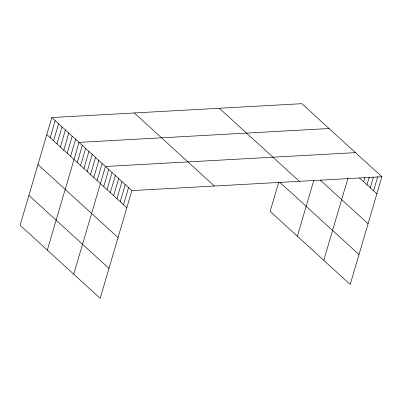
<?xml version="1.0" encoding="UTF-8"?>
<svg xmlns="http://www.w3.org/2000/svg" width="402" height="402" viewBox="0 0 402 402"><rect width="100%" height="100%" fill="white"/><g stroke="black" fill="none" stroke-linecap="round" stroke-linejoin="round"><path stroke-width="0.6" d="M51.803 117.54L20.1 225.256L100.153 298.319L131.856 190.598L51.803 117.54L301.847 103.681L381.9 176.744L350.197 284.46L270.144 211.402L278.772 182.086M50.18 137.725L55.205 120.645M53.582 140.831L58.607 123.751M56.983 143.936L62.008 126.856M60.385 147.042L65.41 129.962M63.787 150.147L68.812 133.067M67.189 153.252L72.214 136.172M70.591 156.358L75.616 139.278M47.32 250.099L79.023 142.383L329.067 128.524M77.295 162.473L82.325 145.393M80.596 165.488L85.626 148.408M83.902 168.503L88.927 151.423M87.204 171.518L92.229 154.438M90.505 174.528L95.53 157.448M93.807 177.543L98.832 160.463M97.108 180.558L102.138 163.478M73.737 274.209L105.44 166.488L355.484 152.634M103.711 186.583L108.741 169.503M107.017 189.598L112.042 172.518M110.319 192.613L115.344 175.533M113.62 195.628L118.645 178.543M116.922 198.638L121.947 181.558M120.223 201.653L125.253 184.573M123.525 204.668L128.555 187.588M297.364 236.24L313.726 180.649M323.781 260.35L347.991 178.086M363.664 181.769L364.875 177.644M366.966 184.784L369.222 177.126M370.267 187.794L373.388 177.192M373.569 190.809L377.729 176.674M131.856 190.598L381.9 176.744M359.539 178.001L376.875 193.824M320.188 180.036L368.071 223.733M219.331 108.259L299.384 181.317M279.797 182.267L359.001 254.551M134.318 112.967L214.372 186.025M46.778 134.62L126.826 207.683M37.974 164.534L118.027 237.592M28.904 195.347L108.957 268.405"/></g></svg>
